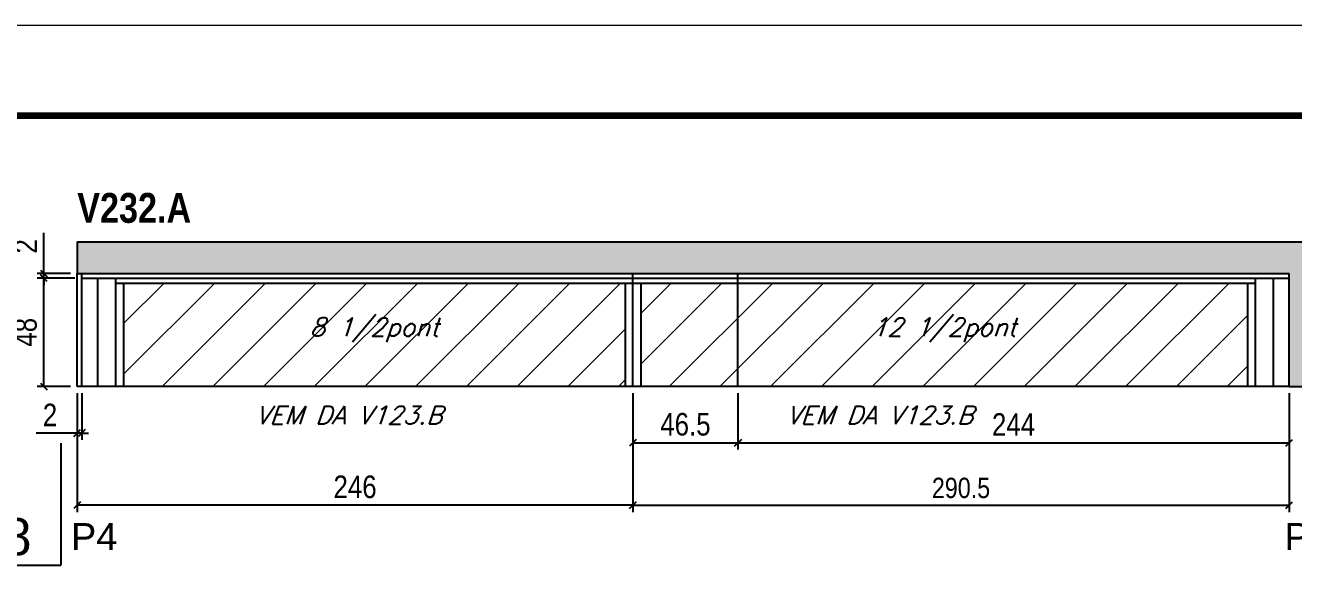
# Model space of a CAD drawing. Extents: x 2603 to 22413, y 1253 to 30260.
# Drawn here: x 6271 to 6832, y 18142 to 18383 of the extents above; entities that cross this region are included whole.
import ezdxf

# ---------------------------------------------------------------- set-up
doc = ezdxf.new("R2010")
doc.units = 0
doc.linetypes.add('DASHED', pattern=[0.75, 0.5, -0.25])
for name, color, linetype in [('5', 5, 'Continuous'), ('COTA', 241, 'Continuous'), ('NOMENCLATURA', 7, 'Continuous'), ('Painéis', 200, 'Continuous'), ('SARR_2.2x7', 40, 'Continuous'), ('SARR_3.5x7', 81, 'Continuous'), ('texto', 7, 'Continuous')]:
    doc.layers.add(name, color=color, linetype=linetype)
for name, color, linetype, lineweight in [('Folhas', 255, 'Continuous', 9), ('Hachura', 251, 'Continuous', 9), ('SARRAFO DE PRESSAO', 251, 'DASHED', 9)]:
    doc.layers.add(name, color=color, linetype=linetype, lineweight=lineweight)
doc.styles.add('COTA TECNICA', font='techl___.ttf', dxfattribs={"height": 10})
doc.styles.add('COTA TECNICA-50', font='techl___.ttf', dxfattribs={"height": 9})
doc.styles.add('Romans', font='romans.shx')
doc.styles.get("Standard").update_dxf_attribs({"font": 'arial.ttf'})
doc.styles.add('TECNICA', font='techb___.ttf', dxfattribs={"height": 10})
doc.dimstyles.new('COTA PAINEL-50', dxfattribs={"dimtxt": 9, "dimasz": 3, "dimexe": 3, "dimexo": 3, "dimgap": 3, "dimtad": 1, "dimdec": 1, "dimzin": 12, "dimdsep": 46, "dimtxsty": 'COTA TECNICA-50', "dimblk1": 'OBLIQUE', "dimblk2": 'OBLIQUE', "dimsah": 1, "dimcen": 0.9, "dimclrd": 4, "dimclre": 4, "dimclrt": 240, "dimadec": 1, "dimazin": 3, "dimtfac": 1, "dimtdec": 1, "dimtmove": 0, "dimatfit": 3, "dimfxl": 1, "dimtolj": 1, "dimtzin": 12, "dimarcsym": 0})
doc.dimstyles.new('PAINEL', dxfattribs={"dimtxt": 10, "dimasz": 3, "dimexe": 3, "dimexo": 3, "dimgap": 3, "dimtad": 1, "dimdec": 1, "dimzin": 12, "dimdsep": 46, "dimtxsty": 'COTA TECNICA', "dimblk1": 'OBLIQUE', "dimblk2": 'OBLIQUE', "dimsah": 1, "dimcen": 0.9, "dimclrd": 4, "dimclre": 4, "dimclrt": 240, "dimadec": 1, "dimazin": 3, "dimtfac": 1, "dimtdec": 1, "dimtmove": 0, "dimatfit": 3, "dimfxl": 1, "dimtolj": 1, "dimtzin": 12, "dimarcsym": 0})

# ---------------------------------------------------------------- blocks, each defined once
blk = doc.blocks.new('9999999999')
at = {"layer": 'Folhas'}
blk.add_lwpolyline([(98138.98, 34190.21), (99623.98, 34190.21), (99623.98, 35240.21), (98138.98, 35240.21)], close=True, dxfattribs=at)
at = {"layer": 'Folhas', "color": 30, "const_width": 3}
blk.add_lwpolyline([(98213.98, 34230.21), (99583.98, 34230.21), (99583.98, 35200.21), (98213.98, 35200.21)], close=True, dxfattribs=at)
blk = doc.blocks.new('_Oblique')
at = {"color": 0, "linetype": 'ByBlock', "lineweight": -2}
blk.add_line((-0.5, -0.5), (0.5, 0.5), dxfattribs=at)
blk = doc.blocks.new('*D383')
at = {"layer": 'COTA', "color": 4, "linetype": 'ByBlock', "lineweight": -2, "transparency": 16777216}
for p, q in [((6539.91, 18220.46), (6539.91, 18167.84)), ((6830.41, 18220.46), (6830.41, 18167.84)), ((6539.91, 18170.84), (6830.41, 18170.84))]:
    blk.add_line(p, q, dxfattribs=at)
at = {"layer": 'Defpoints', "color": 0, "linetype": 'ByBlock', "transparency": 16777216}
for p in [(6539.91, 18223.46), (6830.41, 18223.46), (6830.41, 18170.84)]:
    blk.add_point(p, dxfattribs=at)
at = {"layer": 'COTA', "color": 4, "linetype": 'ByBlock', "lineweight": -2, "transparency": 16777216, "xscale": 3, "yscale": 3, "zscale": 3, "rotation": 180}
blk.add_blockref('_Oblique', (6539.91, 18170.84), dxfattribs=at)
at = {"layer": 'COTA', "color": 4, "linetype": 'ByBlock', "lineweight": -2, "transparency": 16777216, "xscale": 3, "yscale": 3, "zscale": 3}
blk.add_blockref('_Oblique', (6830.41, 18170.84), dxfattribs=at)
at = {"layer": 'COTA', "color": 240, "linetype": 'ByBlock', "transparency": 16777216, "insert": (6685.16, 18178.46), "char_height": 9, "attachment_point": 5, "style": 'COTA TECNICA-50'}
blk.add_mtext('\\A1;290.5', dxfattribs=at)
blk = doc.blocks.new('*D2179')
at = {"layer": 'COTA', "color": 4, "linetype": 'ByBlock', "lineweight": -2, "transparency": 16777216}
for p, q in [((6293.91, 18220.46), (6293.91, 18167.84)), ((6539.91, 18220.46), (6539.91, 18167.84)), ((6539.91, 18170.84), (6293.91, 18170.84))]:
    blk.add_line(p, q, dxfattribs=at)
at = {"layer": 'Defpoints', "color": 0, "linetype": 'ByBlock', "transparency": 16777216}
for p in [(6293.91, 18223.46), (6539.91, 18223.46), (6293.91, 18170.84)]:
    blk.add_point(p, dxfattribs=at)
at = {"layer": 'COTA', "color": 4, "linetype": 'ByBlock', "lineweight": -2, "transparency": 16777216, "xscale": 3, "yscale": 3, "zscale": 3, "rotation": 180}
blk.add_blockref('_Oblique', (6293.91, 18170.84), dxfattribs=at)
at = {"layer": 'COTA', "color": 4, "linetype": 'ByBlock', "lineweight": -2, "transparency": 16777216, "xscale": 3, "yscale": 3, "zscale": 3}
blk.add_blockref('_Oblique', (6539.91, 18170.84), dxfattribs=at)
at = {"layer": 'COTA', "color": 240, "linetype": 'ByBlock', "transparency": 16777216, "insert": (6416.91, 18178.94), "char_height": 10, "attachment_point": 5, "style": 'COTA TECNICA'}
blk.add_mtext('\\A1;246', dxfattribs=at)
blk = doc.blocks.new('*D2180')
at = {"layer": 'COTA', "color": 4, "linetype": 'ByBlock', "lineweight": -2, "transparency": 16777216}
for p, q in [((6293.91, 18220.46), (6293.91, 18199.83)), ((6295.91, 18220.46), (6295.91, 18199.83)), ((6293.91, 18202.83), (6275.8, 18202.83)), ((6295.91, 18202.83), (6293.91, 18202.83)), ((6295.91, 18202.83), (6298.91, 18202.83))]:
    blk.add_line(p, q, dxfattribs=at)
at = {"layer": 'Defpoints', "color": 0, "linetype": 'ByBlock', "transparency": 16777216}
for p in [(6293.91, 18223.46), (6295.91, 18223.46), (6293.91, 18202.83)]:
    blk.add_point(p, dxfattribs=at)
at = {"layer": 'COTA', "color": 4, "linetype": 'ByBlock', "lineweight": -2, "transparency": 16777216, "xscale": 3, "yscale": 3, "zscale": 3}
blk.add_blockref('_Oblique', (6293.91, 18202.83), dxfattribs=at)
at = {"layer": 'COTA', "color": 4, "linetype": 'ByBlock', "lineweight": -2, "transparency": 16777216, "xscale": 3, "yscale": 3, "zscale": 3, "rotation": 180}
blk.add_blockref('_Oblique', (6295.91, 18202.83), dxfattribs=at)
at = {"layer": 'COTA', "color": 240, "linetype": 'ByBlock', "transparency": 16777216, "insert": (6281.85, 18210.83), "char_height": 10, "attachment_point": 5, "style": 'COTA TECNICA'}
blk.add_mtext('\\A1;2', dxfattribs=at)
blk = doc.blocks.new('*D2181')
at = {"layer": 'COTA', "color": 4, "linetype": 'ByBlock', "lineweight": -2, "transparency": 16777216}
for p, q in [((6539.91, 18220.46), (6539.91, 18195.53)), ((6586.41, 18220.46), (6586.41, 18195.53)), ((6539.91, 18198.53), (6586.41, 18198.53))]:
    blk.add_line(p, q, dxfattribs=at)
at = {"layer": 'Defpoints', "color": 0, "linetype": 'ByBlock', "transparency": 16777216}
for p in [(6539.91, 18223.46), (6586.41, 18223.46), (6586.41, 18198.53)]:
    blk.add_point(p, dxfattribs=at)
at = {"layer": 'COTA', "color": 4, "linetype": 'ByBlock', "lineweight": -2, "transparency": 16777216, "xscale": 3, "yscale": 3, "zscale": 3, "rotation": 180}
blk.add_blockref('_Oblique', (6539.91, 18198.53), dxfattribs=at)
at = {"layer": 'COTA', "color": 4, "linetype": 'ByBlock', "lineweight": -2, "transparency": 16777216, "xscale": 3, "yscale": 3, "zscale": 3}
blk.add_blockref('_Oblique', (6586.41, 18198.53), dxfattribs=at)
at = {"layer": 'COTA', "color": 240, "linetype": 'ByBlock', "transparency": 16777216, "insert": (6563.16, 18206.64), "char_height": 10, "attachment_point": 5, "style": 'COTA TECNICA'}
blk.add_mtext('\\A1;46.5', dxfattribs=at)
blk = doc.blocks.new('*D2182')
at = {"layer": 'COTA', "color": 4, "linetype": 'ByBlock', "lineweight": -2, "transparency": 16777216}
for p, q in [((6586.41, 18220.46), (6586.41, 18195.53)), ((6830.41, 18220.46), (6830.41, 18195.53)), ((6586.41, 18198.53), (6830.41, 18198.53))]:
    blk.add_line(p, q, dxfattribs=at)
at = {"layer": 'Defpoints', "color": 0, "linetype": 'ByBlock', "transparency": 16777216}
for p in [(6586.41, 18223.46), (6830.41, 18223.46), (6830.41, 18198.53)]:
    blk.add_point(p, dxfattribs=at)
at = {"layer": 'COTA', "color": 4, "linetype": 'ByBlock', "lineweight": -2, "transparency": 16777216, "xscale": 3, "yscale": 3, "zscale": 3, "rotation": 180}
blk.add_blockref('_Oblique', (6586.41, 18198.53), dxfattribs=at)
at = {"layer": 'COTA', "color": 4, "linetype": 'ByBlock', "lineweight": -2, "transparency": 16777216, "xscale": 3, "yscale": 3, "zscale": 3}
blk.add_blockref('_Oblique', (6830.41, 18198.53), dxfattribs=at)
at = {"layer": 'COTA', "color": 240, "linetype": 'ByBlock', "transparency": 16777216, "insert": (6708.41, 18206.61), "char_height": 10, "attachment_point": 5, "style": 'COTA TECNICA'}
blk.add_mtext('\\A1;244', dxfattribs=at)
blk = doc.blocks.new('*D1551')
at = {"layer": 'COTA', "color": 4, "linetype": 'ByBlock', "lineweight": -2, "transparency": 16777216}
for p, q in [((6292.91, 18271.46), (6276.14, 18271.46)), ((6279.14, 18223.46), (6279.14, 18271.46)), ((6290.91, 18223.46), (6276.14, 18223.46))]:
    blk.add_line(p, q, dxfattribs=at)
at = {"layer": 'Defpoints', "color": 0, "linetype": 'ByBlock', "transparency": 16777216}
for p in [(6279.14, 18271.46), (6295.91, 18271.46), (6293.91, 18223.46)]:
    blk.add_point(p, dxfattribs=at)
at = {"layer": 'COTA', "color": 4, "linetype": 'ByBlock', "lineweight": -2, "transparency": 16777216, "xscale": 3, "yscale": 3, "zscale": 3}
for p, rotation in [((6279.14, 18271.46), 90), ((6279.14, 18223.46), 270)]:
    blk.add_blockref('_Oblique', p, dxfattribs=dict(at, rotation=rotation))
at = {"layer": 'COTA', "color": 240, "linetype": 'ByBlock', "transparency": 16777216, "insert": (6271.05, 18247.46), "char_height": 10, "attachment_point": 5, "rotation": 90, "style": 'COTA TECNICA'}
blk.add_mtext('\\A1;48', dxfattribs=at)
blk = doc.blocks.new('*D1552')
at = {"layer": 'COTA', "color": 4, "linetype": 'ByBlock', "lineweight": -2, "transparency": 16777216}
for p, q in [((6279.14, 18273.46), (6279.14, 18291.58)), ((6290.91, 18273.46), (6276.14, 18273.46)), ((6292.91, 18271.46), (6276.14, 18271.46)), ((6279.14, 18271.46), (6279.14, 18273.46)), ((6279.14, 18271.46), (6279.14, 18268.46))]:
    blk.add_line(p, q, dxfattribs=at)
at = {"layer": 'Defpoints', "color": 0, "linetype": 'ByBlock', "transparency": 16777216}
for p in [(6279.14, 18273.46), (6293.91, 18273.46), (6295.91, 18271.46)]:
    blk.add_point(p, dxfattribs=at)
at = {"layer": 'COTA', "color": 4, "linetype": 'ByBlock', "lineweight": -2, "transparency": 16777216, "xscale": 3, "yscale": 3, "zscale": 3}
for p, rotation in [((6279.14, 18273.46), 270), ((6279.14, 18271.46), 90)]:
    blk.add_blockref('_Oblique', p, dxfattribs=dict(at, rotation=rotation))
at = {"layer": 'COTA', "color": 240, "linetype": 'ByBlock', "transparency": 16777216, "insert": (6271.14, 18285.52), "char_height": 10, "attachment_point": 5, "rotation": 90, "style": 'COTA TECNICA'}
blk.add_mtext('\\A1;2', dxfattribs=at)
blk = doc.blocks.new('*D1511')
at = {"layer": 'COTA', "color": 4, "linetype": 'ByBlock', "lineweight": -2, "transparency": 16777216}
for p, q in [((6292.91, 18271.46), (6276.14, 18271.46)), ((6279.14, 18223.46), (6279.14, 18271.46)), ((6290.91, 18223.46), (6276.14, 18223.46))]:
    blk.add_line(p, q, dxfattribs=at)
at = {"layer": 'Defpoints', "color": 0, "linetype": 'ByBlock', "transparency": 16777216}
for p in [(6279.14, 18271.46), (6295.91, 18271.46), (6293.91, 18223.46)]:
    blk.add_point(p, dxfattribs=at)
at = {"layer": 'COTA', "color": 4, "linetype": 'ByBlock', "lineweight": -2, "transparency": 16777216, "xscale": 3, "yscale": 3, "zscale": 3}
for p, rotation in [((6279.14, 18271.46), 90), ((6279.14, 18223.46), 270)]:
    blk.add_blockref('_Oblique', p, dxfattribs=dict(at, rotation=rotation))
at = {"layer": 'COTA', "color": 240, "linetype": 'ByBlock', "transparency": 16777216, "insert": (6271.05, 18247.46), "char_height": 10, "attachment_point": 5, "rotation": 90, "style": 'COTA TECNICA'}
blk.add_mtext('\\A1;48', dxfattribs=at)
blk = doc.blocks.new('*D1512')
at = {"layer": 'COTA', "color": 4, "linetype": 'ByBlock', "lineweight": -2, "transparency": 16777216}
for p, q in [((6279.14, 18273.46), (6279.14, 18291.58)), ((6290.91, 18273.46), (6276.14, 18273.46)), ((6292.91, 18271.46), (6276.14, 18271.46)), ((6279.14, 18271.46), (6279.14, 18273.46)), ((6279.14, 18271.46), (6279.14, 18268.46))]:
    blk.add_line(p, q, dxfattribs=at)
at = {"layer": 'Defpoints', "color": 0, "linetype": 'ByBlock', "transparency": 16777216}
for p in [(6279.14, 18273.46), (6293.91, 18273.46), (6295.91, 18271.46)]:
    blk.add_point(p, dxfattribs=at)
at = {"layer": 'COTA', "color": 4, "linetype": 'ByBlock', "lineweight": -2, "transparency": 16777216, "xscale": 3, "yscale": 3, "zscale": 3}
for p, rotation in [((6279.14, 18273.46), 270), ((6279.14, 18271.46), 90)]:
    blk.add_blockref('_Oblique', p, dxfattribs=dict(at, rotation=rotation))
at = {"layer": 'COTA', "color": 240, "linetype": 'ByBlock', "transparency": 16777216, "insert": (6271.14, 18285.52), "char_height": 10, "attachment_point": 5, "rotation": 90, "style": 'COTA TECNICA'}
blk.add_mtext('\\A1;2', dxfattribs=at)

msp = doc.modelspace()

# ---------------------------------------------------------------- hatches: boundary and pattern name
at = {"layer": 'COTA', "linetype": 'ByBlock'}
h = msp.add_hatch(dxfattribs=at)
h.set_pattern_fill('AR-CONC', color=256, scale=0.03)
h.set_pattern_definition([(50, (-126418.0314, -5339.539), (5.46554007, -0.47817257), [0.5715, -6.2865]), (355, (-126418.0314, -5339.539), (-1.05730264, 5.73170536), [0.4572, -5.02921753]), (100.4514447, (-126417.576, -5339.579), (4.40823741, 5.25353256), [0.48570026, -5.34270734]), (46.1842, (-126418.0314, -5338.015), (8.13237123, -1.26126984), [0.85725, -9.42975]), (96.6355576, (-126417.354, -5338.12), (7.122124, 7.42278374), [0.7285507, -8.01406824]), (351.184151, (-126418.031, -5338.015), (7.122124, 7.42278374), [0.685799, -7.54379196]), (21, (-126417.2694, -5338.396), (4.54843174, -3.06795595), [0.5715, -6.2865]), (326, (-126417.2694, -5338.396), (1.85406085, 5.52563898), [0.4572, -5.0292]), (71.451445, (-126416.8904, -5338.6517), (6.40249258, 2.45768307), [0.48570026, -5.34269813]), (37.5, (-126418.0314, -5339.539), (0.092658098, 2.536651166), [0, -4.96824, 0, -5.1054, 0, -5.04825]), (7.5, (-126418.0314, -5339.539), (2.004589875, 3.005417245), [0, -2.91084, 0, -4.85394, 0, -1.92405]), (327.5, (-126419.7307, -5339.539), (4.067717855, -0.17186232), [0, -1.905, 0, -5.9436, 0, -7.8867]), (317.5, (-126420.4927, -5339.539), (4.44387544, 0.76279473), [0, -2.4765, 0, -3.94716, 0, -5.6007])])
h.paths.add_polyline_path([(6860.41, 18273.46), (7079.41, 18273.46), (7079.41, 18287.46), (6293.91, 18287.46), (6293.91, 18273.46), (6830.41, 18273.46), (6830.41, 18223.46), (6860.41, 18223.46)])
at = {"layer": 'Hachura', "linetype": 'ByBlock'}
h = msp.add_hatch(dxfattribs=at)
h.set_pattern_fill('ANSI31', color=256, scale=5)
h.set_pattern_definition([(45, (-126418.031, -5371.03), (-11.2253202, 11.2253202), [])])
h.paths.add_polyline_path([(6314.41, 18269.26), (6314.41, 18223.46), (6536.41, 18223.46), (6536.41, 18269.26)])
h.paths.add_polyline_path([(6586.41, 18269.26), (6543.41, 18269.26), (6543.41, 18223.46), (6586.41, 18223.46)])
h.paths.add_polyline_path([(6586.41, 18223.46), (6811.91, 18223.46), (6811.91, 18269.26), (6586.41, 18269.26)])

# ---------------------------------------------------------------- linework, layer by layer
at = {"layer": 'COTA', "linetype": 'ByBlock'}
for p, q in [((6293.91, 18287.46), (6293.91, 18273.46)), ((6293.91, 18287.46), (7079.41, 18287.46)), ((6830.41, 18223.46), (6860.41, 18223.46))]:
    msp.add_line(p, q, dxfattribs=at)
at = {"layer": 'NOMENCLATURA', "linetype": 'Continuous'}
for p in [(6286.61, 18198.37), (6237.53, 18144.25)]:
    msp.add_line(p, (6286.61, 18144.25), dxfattribs=at)
at = {"layer": 'Painéis', "linetype": 'Continuous'}
for p, q in [((6293.91, 18223.46), (6293.91, 18273.46)), ((6293.91, 18273.46), (6830.41, 18273.46)), ((6295.91, 18223.46), (6295.91, 18273.46)), ((6295.91, 18271.46), (6830.41, 18271.46)), ((6539.91, 18223.46), (6539.91, 18273.46)), ((6586.41, 18223.46), (6586.41, 18273.46)), ((6830.41, 18223.46), (6830.41, 18273.46)), ((6830.41, 18223.46), (6293.91, 18223.46))]:
    msp.add_line(p, q, dxfattribs=at)
at = {"layer": 'SARR_2.2x7', "linetype": 'Continuous'}
for p, q in [((6302.91, 18271.46), (6302.91, 18223.46)), ((6823.41, 18271.46), (6823.41, 18223.46)), ((6310.91, 18269.26), (6539.91, 18269.26)), ((6539.91, 18269.26), (6815.41, 18269.26))]:
    msp.add_line(p, q, dxfattribs=at)
at = {"layer": 'SARR_3.5x7'}
for p, q in [((6310.91, 18271.46), (6310.91, 18223.46)), ((6815.41, 18271.46), (6815.41, 18223.46)), ((6314.41, 18269.26), (6314.41, 18223.46)), ((6536.41, 18269.26), (6536.41, 18223.46)), ((6543.41, 18269.26), (6543.41, 18223.46)), ((6811.91, 18269.26), (6811.91, 18223.46))]:
    msp.add_line(p, q, dxfattribs=at)

# ---------------------------------------------------------------- block references
at = {"layer": 'SARRAFO DE PRESSAO', "color": 6, "linetype": 'ByBlock'}
msp.add_blockref('9999999999', (-92366.01, -16856.78), dxfattribs=at)

# ---------------------------------------------------------------- texts
at = {"layer": '5', "linetype": 'Continuous'}
for s, p in [('P4', (6291.17, 18150.94)), ('P11', (6828.36, 18150.94))]:
    msp.add_text(s, height=12, rotation=360, dxfattribs=at).set_placement(p)
at = {"layer": 'NOMENCLATURA', "style": 'TECNICA'}
msp.add_text('V232.A', height=13.2, dxfattribs=at).set_placement((6293.91, 18295.98))
at = {"layer": 'NOMENCLATURA', "linetype": 'Continuous'}
msp.add_text('M8', height=16.5, dxfattribs=at).set_placement((6241.66, 18148.67))
at = {"layer": 'texto', "color": 2, "char_height": 8, "attachment_point": 5, "style": 'Romans'}
for s, insert in [('{\\Q19;\\C256;8 1/2pont}', (6425.41, 18248.46)), ('{\\Q19;\\C256;12 1/2pont}', (6677.66, 18248.46)), ('{\\Q19;\\C256;VEM DA V123.B}', (6414.16, 18210.8)), ('{\\Q19;\\C256;VEM DA V123.B}', (6649.17, 18210.8))]:
    msp.add_mtext(s, dxfattribs=dict(at, insert=insert))

# ---------------------------------------------------------------- dimensions: what is measured, and where the dimension line sits
at = {"layer": 'COTA', "linetype": 'ByBlock'}
for base, p1, p2, angle, picture, middle in [((6279.14, 18273.46), (6295.91, 18271.46), (6293.91, 18273.46), 90, '*D1552', (6271.14, 18285.52)), ((6279.14, 18273.46), (6295.91, 18271.46), (6293.91, 18273.46), 90, '*D1512', (6271.14, 18285.52)), ((6279.14, 18271.46), (6293.91, 18223.46), (6295.91, 18271.46), 90, '*D1551', (6271.05, 18247.46)), ((6279.14, 18271.46), (6293.91, 18223.46), (6295.91, 18271.46), 90, '*D1511', (6271.05, 18247.46)), ((6293.91, 18170.84), (6539.91, 18223.46), (6293.91, 18223.46), 180, '*D2179', (6416.91, 18178.94))]:
    dim = msp.add_linear_dim(base=base, p1=p1, p2=p2, angle=angle, dimstyle='PAINEL', dxfattribs=at)
    dim.commit()
    dim.dimension.update_dxf_attribs({"geometry": picture, "text_midpoint": middle})
for base, p1, p2, picture, middle in [((6293.91, 18202.83), (6295.91, 18223.46), (6293.91, 18223.46), '*D2180', (6281.85, 18210.83)), ((6586.41, 18198.53), (6539.91, 18223.46), (6586.41, 18223.46), '*D2181', (6563.16, 18206.64))]:
    dim = msp.add_linear_dim(base=base, p1=p1, p2=p2, dimstyle='PAINEL', dxfattribs=at)
    dim.commit()
    dim.dimension.update_dxf_attribs({"geometry": picture, "text_midpoint": middle})
dim = msp.add_linear_dim(base=(6830.41, 18170.84), p1=(6539.91, 18223.46), p2=(6830.41, 18223.46), angle=180, dimstyle='COTA PAINEL-50', override={"dimarcsym": 1}, dxfattribs=at)
dim.commit()
dim.dimension.update_dxf_attribs({"geometry": '*D383', "text_midpoint": (6685.16, 18178.46)})
dim = msp.add_linear_dim(base=(6830.41, 18198.53), p1=(6586.41, 18223.46), p2=(6830.41, 18223.46), dimstyle='PAINEL', override={"dimtmove": 1}, dxfattribs=at)
dim.commit()
dim.dimension.update_dxf_attribs({"geometry": '*D2182', "text_midpoint": (6708.41, 18206.61)})

doc.saveas('drawing.dxf')
